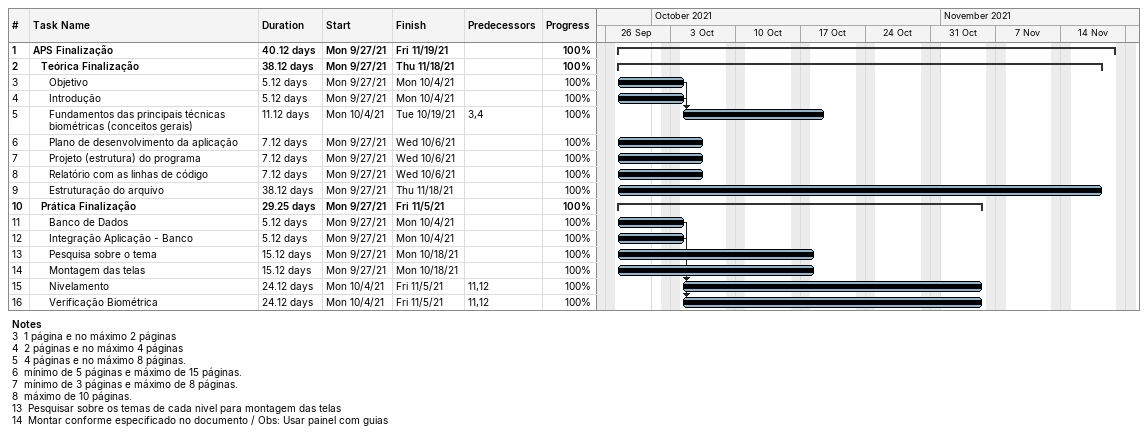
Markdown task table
| ID | Level | Task | Duration | Start | Finish | Predecessors | % complete |
|---|---|---|---|---|---|---|---|
| 1 | 1 | **APS Finalização** | 40.12d | 2021-09-27 | 2021-11-19 |  | 100 |
| 2 | 2 | **Teórica Finalização** | 38.12d | 2021-09-27 | 2021-11-18 |  | 100 |
| 3 | 3 | Objetivo | 5.12d | 2021-09-27 | 2021-10-04 |  | 100 |
| 4 | 3 | Introdução | 5.12d | 2021-09-27 | 2021-10-04 |  | 100 |
| 5 | 3 | Fundamentos das principais técnicas biométricas (conceitos gerais) | 11.12d | 2021-10-04 | 2021-10-19 | 3, 4 | 100 |
| 6 | 3 | Plano de desenvolvimento da aplicação | 7.12d | 2021-09-27 | 2021-10-06 |  | 100 |
| 7 | 3 | Projeto (estrutura) do programa | 7.12d | 2021-09-27 | 2021-10-06 |  | 100 |
| 8 | 3 | Relatório com as linhas de código | 7.12d | 2021-09-27 | 2021-10-06 |  | 100 |
| 9 | 3 | Estruturação do arquivo | 38.12d | 2021-09-27 | 2021-11-18 |  | 100 |
| 10 | 2 | **Prática Finalização** | 29.25d | 2021-09-27 | 2021-11-05 |  | 100 |
| 11 | 3 | Banco de Dados | 5.12d | 2021-09-27 | 2021-10-04 |  | 100 |
| 12 | 3 | Integração Aplicação - Banco | 5.12d | 2021-09-27 | 2021-10-04 |  | 100 |
| 13 | 3 | Pesquisa sobre o tema | 15.12d | 2021-09-27 | 2021-10-18 |  | 100 |
| 14 | 3 | Montagem das telas | 15.12d | 2021-09-27 | 2021-10-18 |  | 100 |
| 15 | 3 | Nivelamento | 24.12d | 2021-10-04 | 2021-11-05 | 11, 12 | 100 |
| 16 | 3 | Verificação Biométrica | 24.12d | 2021-10-04 | 2021-11-05 | 11, 12 | 100 |

Notes
- 3: 1 página e no máximo 2 páginas
- 4: 2 páginas e no máximo 4 páginas
- 5: 4 páginas e no máximo 8 páginas.
- 6: mínimo de 5 páginas e máximo de 15 páginas.
- 7: mínimo de 3 páginas e máximo de 8 páginas.
- 8: máximo de 10 páginas.
- 13: Pesquisar sobre os temas de cada nivel para montagem das telas
- 14: Montar conforme especificado no documento / Obs: Usar painel com guias
